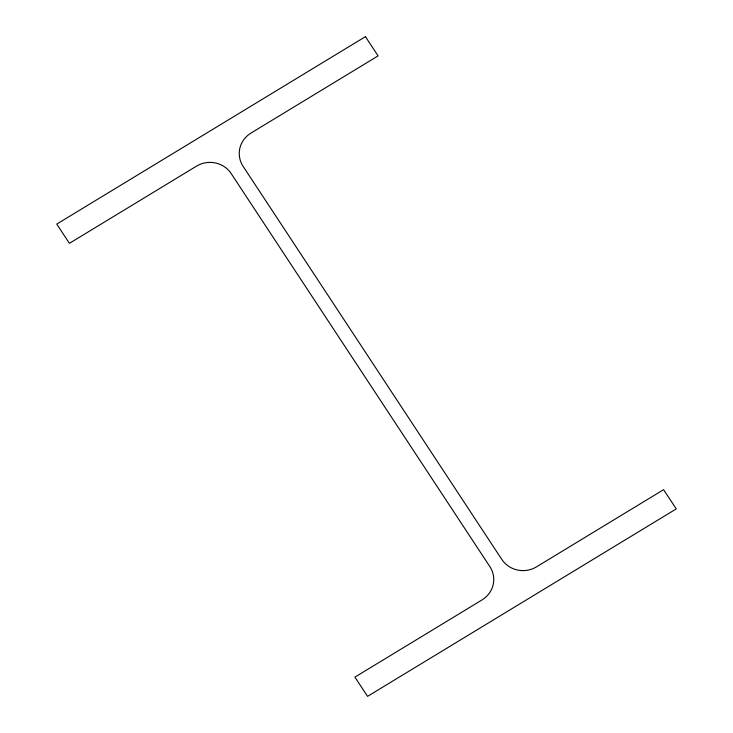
<?xml version="1.0" encoding="UTF-8"?>
<svg xmlns="http://www.w3.org/2000/svg" width="733" height="733" viewBox="0 0 733 733"><rect width="100%" height="100%" fill="white"/><g stroke="black" fill="none" stroke-linecap="round" stroke-linejoin="round"><path stroke-width="1.1" d="M365.437 36.65L56.753 224.096L69.406 243.329L196.526 166.134A25.142 24.134 -1.1 0 1 231.216 173.611L489.873 566.627A25.142 24.134 -1.1 0 1 482.03 599.924L354.909 677.118L367.563 696.35L676.247 508.904L663.594 489.671L536.474 566.866A25.142 24.134 -1.1 0 1 501.784 559.389L243.127 166.373A25.142 24.134 -1.1 0 1 250.97 133.076L378.091 55.882L365.437 36.65"/></g></svg>
